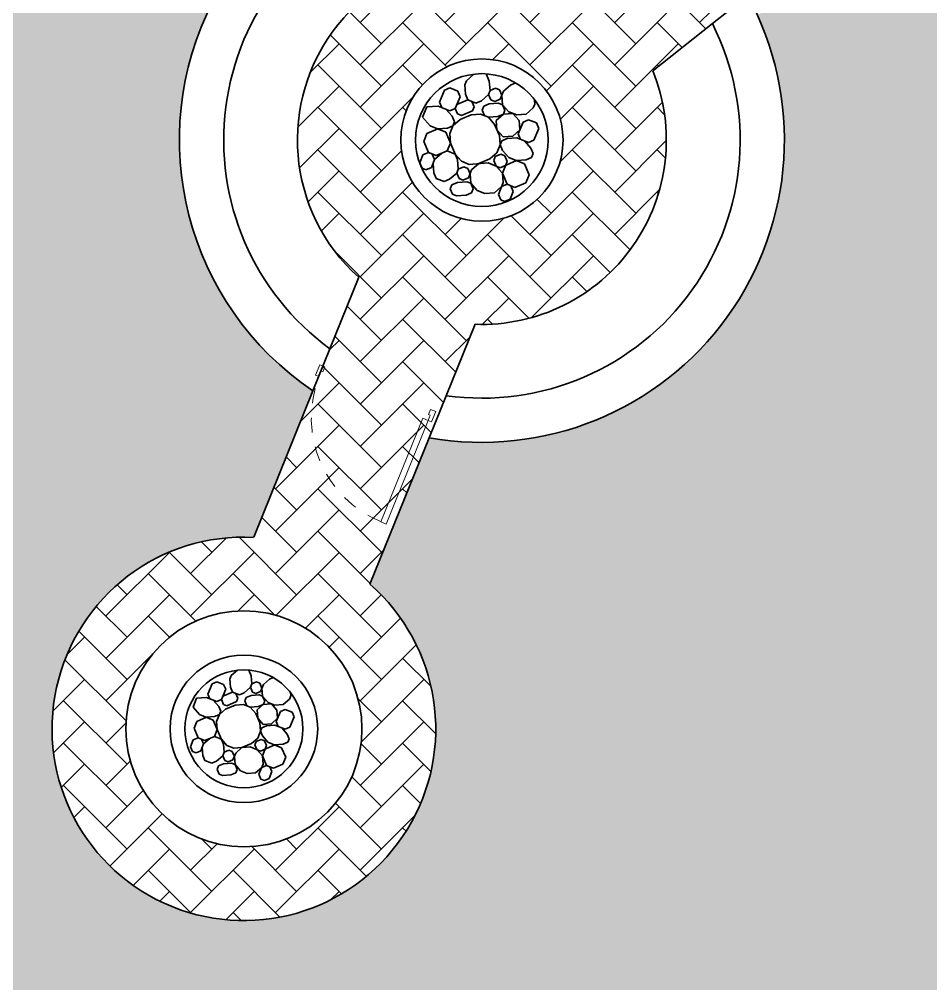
# Model space of a CAD drawing. Header units: millimetres. Extents: x 525387 to 527545, y 2235066 to 2235448.
# Drawn here: x 525529.11 to 525535.29, y 2235257.38 to 2235263.92 of the extents above; entities that cross this region are included whole.
import ezdxf

# ---------------------------------------------------------------- set-up
doc = ezdxf.new("R2010")
doc.units = ezdxf.units.MM
doc.linetypes.add('HIDDEN2', pattern=[4.7625, 3.175, -1.5875])
doc.layers.add('auxiliar', color=6, linetype='Continuous')
doc.layers.add('muebles', color=2, linetype='Continuous')
for name, color, linetype, lineweight in [('jardin', 72, 'Continuous', 5), ('muro', 5, 'Continuous', 35), ('puertas', 2, 'Continuous', 13)]:
    doc.layers.add(name, color=color, linetype=linetype, lineweight=lineweight)

# ---------------------------------------------------------------- blocks, each defined once
blk = doc.blocks.new('PUERTA INTERC')
at = {"layer": 'puertas', "color": 2}
for p, q in [((0.0398, 0), (-0.0398, 0)), ((-0.0398, 0), (0.0398, 0)), ((0.0398, -0.0399), (0.0398, 0)), ((-0.0398, -0.0279), (-0.8418, -0.0279)), ((-0.8418, -0.0279), (-0.8418, -0.0678)), ((-0.8418, -0.0678), (-0.0398, -0.0678)), ((-0.0398, 0), (-0.0398, -0.0279)), ((-0.0398, -0.0279), (0.0001, -0.0279)), ((-0.0398, -0.0678), (-0.0398, -0.0279)), ((0.0001, -0.0279), (0.0001, -0.0399)), ((0.0001, -0.0399), (0.0398, -0.0399)), ((0.0001, -0.8697), (-0.0398, -0.8697)), ((-0.0398, -0.8697), (-0.0398, -0.8977)), ((-0.0398, -0.8977), (0.0398, -0.8977)), ((-0.0398, -0.8977), (0.0398, -0.8977)), ((0.0398, -0.8578), (0.0001, -0.8578)), ((0.0001, -0.8578), (0.0001, -0.8697)), ((0.0398, -0.8977), (0.0398, -0.8578))]:
    blk.add_line(p, q, dxfattribs=at)
at = {"layer": 'puertas', "color": 6, "linetype": 'HIDDEN2', "ltscale": 0.03}
blk.add_arc((-0.0342, -0.0631), 0.8066, 180.33228, 269.60009, dxfattribs=at)
blk = doc.blocks.new('temazcal')
at = {"layer": 'muebles', "linetype": 'Continuous'}
h = blk.add_hatch(dxfattribs=at)
h.set_pattern_fill('AR-HBONE', color=30, scale=0.002, angle=-68)
h.set_pattern_definition([(337, (-2269768.5152, -349671.69123), (0.26644315153, 0.107650020913), [0.6096, -0.2032]), (67, (-2269768.32816, -349671.77063), (0.26644315153, 0.107650020913), [0.6096, -0.2032])])
h.paths.add_polyline_path([(-11.0555, 1.675), (-10.7476, 1.675), (-10.2255, 1.675, 0.544079), (-8.1805, 1.202), (-7.7333, 0.9473), (-7.5968, 0.8695), (-7.2503, 1.4778), (-7.3869, 1.5555), (-7.8341, 1.8102, 0.945051), (-10.2255, 2.525), (-10.7476, 2.525), (-11.0555, 2.525), (-12.1269, 2.525, 5.949568), (-12.1269, 1.675)])
h.paths.add_polyline_path([(-13.0558, 1.3583, -1), (-13.6551, 2.8417, -1)], flags=16)
h.paths.add_polyline_path([(-13.1682, 1.6364, -1), (-13.5428, 2.5636, -1)], flags=0)
h.paths.add_polyline_path([(-13.2056, 1.7291, -1), (-13.5053, 2.4709, -1)], flags=0)
h.paths.add_polyline_path([(-13.0532, 2.0899), (-13.1032, 2.0649), (-13.1282, 2.0149), (-13.1282, 1.9899), (-13.1532, 1.9399), (-13.2032, 1.9149), (-13.1532, 1.9149), (-13.1282, 1.8899), (-13.1282, 1.8399), (-13.1532, 1.8149), (-13.2282, 1.8149), (-13.2532, 1.8399), (-13.2532, 1.8649), (-13.2782, 1.8149), (-13.3032, 1.7899), (-13.3282, 1.7899), (-13.3532, 1.8149), (-13.3782, 1.8649), (-13.3782, 1.8149), (-13.4282, 1.7649), (-13.4782, 1.7649), (-13.5282, 1.8149), (-13.5282, 1.8399), (-13.5532, 1.8149), (-13.6032, 1.8149), (-13.6282, 1.8399), (-13.6282, 1.8649), (-13.6032, 1.8899), (-13.5532, 1.8899), (-13.6032, 1.9149), (-13.6282, 1.9649), (-13.6282, 2.0149), (-13.6032, 2.0649), (-13.6282, 2.0399), (-13.6532, 2.0399), (-13.6782, 2.0649), (-13.7032, 2.1149), (-13.7032, 2.1399), (-13.6782, 2.1649), (-13.6532, 2.1649), (-13.6282, 2.1399), (-13.6032, 2.0899), (-13.6032, 2.0649), (-13.5532, 2.0899), (-13.5782, 2.0899), (-13.6032, 2.1149), (-13.6032, 2.1399), (-13.5782, 2.1649), (-13.6282, 2.1899), (-13.6532, 2.2149), (-13.6532, 2.2649), (-13.6282, 2.2899), (-13.5782, 2.3149), (-13.6032, 2.3149), (-13.6282, 2.3399), (-13.6282, 2.3649), (-13.6032, 2.3899), (-13.5532, 2.3899), (-13.5282, 2.3649), (-13.4782, 2.4149), (-13.4282, 2.4149), (-13.3782, 2.3649), (-13.3782, 2.4149), (-13.3483, 2.4746), (-13.2831, 2.4746), (-13.2532, 2.4149), (-13.2532, 2.3899), (-13.2282, 2.4149), (-13.1532, 2.4149), (-13.1282, 2.3899), (-13.1282, 2.3399), (-13.1532, 2.3149), (-13.2032, 2.3149), (-13.1532, 2.2649), (-13.1532, 2.2149), (-13.1282, 2.1899), (-13.0782, 2.1649), (-13.0532, 2.1649), (-13.0282, 2.1399), (-13.0282, 2.1149)], flags=0)
h.paths.add_polyline_path([(-13.1032, 2.0649), (-13.1282, 2.0399), (-13.1532, 2.0399), (-13.2032, 2.0649), (-13.2532, 2.0399), (-13.2782, 2.0149), (-13.3282, 1.9899), (-13.3782, 1.9899), (-13.4282, 2.0149), (-13.4782, 2.0649), (-13.4532, 2.0149), (-13.4532, 1.9649), (-13.4282, 1.9899), (-13.4032, 1.9899), (-13.3782, 1.9649), (-13.3782, 1.9399), (-13.4032, 1.9149), (-13.4782, 1.9149), (-13.4532, 1.9649), (-13.4532, 2.0149), (-13.5032, 2.1149), (-13.5032, 2.1649), (-13.4782, 2.2149), (-13.4782, 2.2649), (-13.5032, 2.2899), (-13.5532, 2.3149), (-13.5282, 2.3399), (-13.5282, 2.3149), (-13.4782, 2.2649), (-13.4282, 2.2649), (-13.3782, 2.2899), (-13.3282, 2.2899), (-13.2782, 2.2649), (-13.2282, 2.2149), (-13.2032, 2.1649), (-13.2032, 2.1399), (-13.1782, 2.1649), (-13.1532, 2.1649), (-13.1282, 2.1399), (-13.1032, 2.0899)], flags=0)
h.paths.add_polyline_path([(-9.256, 2.61, -1), (-8.844, 1.59, -1)], flags=16)
h.paths.add_polyline_path([(-9.2186, 2.5172, -1), (-8.8814, 1.6828, -1)], flags=0)
h.paths.add_polyline_path([(-9.4652, 2.1171), (-9.4652, 2.1459), (-9.4364, 2.1746), (-9.4077, 2.1746), (-9.3789, 2.1459), (-9.3502, 2.0884), (-9.3502, 2.0596), (-9.2927, 2.0884), (-9.3214, 2.0884), (-9.3502, 2.1171), (-9.3502, 2.1459), (-9.3214, 2.1746), (-9.3789, 2.2034), (-9.4077, 2.2321), (-9.4077, 2.2896), (-9.3789, 2.3184), (-9.3214, 2.3471), (-9.3502, 2.3471), (-9.3789, 2.3759), (-9.3789, 2.4046), (-9.3502, 2.4334), (-9.2927, 2.4334), (-9.2639, 2.4046), (-9.2064, 2.4621), (-9.1489, 2.4621), (-9.0914, 2.4046), (-9.0914, 2.4621), (-9.0571, 2.5308), (-8.9821, 2.5308), (-8.9477, 2.4621), (-8.9477, 2.4334), (-8.9189, 2.4621), (-8.8327, 2.4621), (-8.8039, 2.4334), (-8.8039, 2.3759), (-8.8327, 2.3471), (-8.8902, 2.3471), (-8.8327, 2.2896), (-8.8327, 2.2321), (-8.8039, 2.2034), (-8.7464, 2.1746), (-8.7177, 2.1746), (-8.6889, 2.1459), (-8.6889, 2.1171), (-8.7177, 2.0884), (-8.7752, 2.0596), (-8.8039, 2.0021), (-8.8039, 1.9734), (-8.8327, 1.9159), (-8.8902, 1.8871), (-8.8327, 1.8871), (-8.8039, 1.8584), (-8.8039, 1.8009), (-8.8327, 1.7721), (-8.9189, 1.7721), (-8.9477, 1.8009), (-8.9477, 1.8296), (-8.9764, 1.7721), (-9.0052, 1.7434), (-9.0339, 1.7434), (-9.0627, 1.7721), (-9.0914, 1.8296), (-9.0914, 1.7721), (-9.1489, 1.7146), (-9.2064, 1.7146), (-9.2639, 1.7721), (-9.2639, 1.8009), (-9.2927, 1.7721), (-9.3502, 1.7721), (-9.3789, 1.8009), (-9.3789, 1.8296), (-9.3502, 1.8584), (-9.2927, 1.8584), (-9.3502, 1.8871), (-9.3789, 1.9446), (-9.3789, 2.0021), (-9.3502, 2.0596), (-9.3789, 2.0309), (-9.4077, 2.0309), (-9.4364, 2.0596)], flags=0)
h.paths.add_polyline_path([(-9.2064, 2.2321), (-9.2064, 2.2896), (-9.2352, 2.3184), (-9.2927, 2.3471), (-9.2639, 2.3759), (-9.2639, 2.3471), (-9.2064, 2.2896), (-9.1489, 2.2896), (-9.0914, 2.3184), (-9.0339, 2.3184), (-8.9764, 2.2896), (-8.9189, 2.2321), (-8.8902, 2.1746), (-8.8902, 2.1459), (-8.8614, 2.1746), (-8.8327, 2.1746), (-8.8039, 2.1459), (-8.7752, 2.0884), (-8.7752, 2.0596), (-8.8039, 2.0309), (-8.8327, 2.0309), (-8.8902, 2.0596), (-8.9477, 2.0309), (-8.9764, 2.0021), (-9.0339, 1.9734), (-9.0914, 1.9734), (-9.1489, 2.0021), (-9.2064, 2.0596), (-9.1777, 2.0021), (-9.1777, 1.9446), (-9.1489, 1.9734), (-9.1202, 1.9734), (-9.0914, 1.9446), (-9.0914, 1.9159), (-9.1202, 1.8871), (-9.2064, 1.8871), (-9.1777, 1.9446), (-9.1777, 2.0021), (-9.2352, 2.1171), (-9.2352, 2.1746)], flags=0)
at = {"layer": 'muro', "color": 3, "linetype": 'Continuous'}
for p, q in [((-11.0555, 2.525), (-12.1269, 2.525)), ((-10.7476, 2.525), (-10.2255, 2.525)), ((-11.0555, 1.675), (-12.1269, 1.675)), ((-10.7476, 1.675), (-10.2255, 1.675)), ((-8.1805, 1.202), (-7.7333, 0.9473))]:
    blk.add_line(p, q, dxfattribs=at)
at = {"layer": 'muro', "linetype": 'Continuous'}
for p, q in [((-10.7476, 2.525), (-11.0555, 2.525)), ((-10.7476, 1.675), (-11.0555, 1.675)), ((-7.7333, 0.9473), (-7.4472, 0.7843))]:
    blk.add_line(p, q, dxfattribs=at)
at = {"layer": 'muro', "color": 8, "linetype": 'Continuous'}
for p, q in [((-9.0914, 2.4621), (-9.0571, 2.5308)), ((-8.9821, 2.5308), (-9.0571, 2.5308)), ((-8.9477, 2.4621), (-8.9821, 2.5308)), ((-13.3782, 2.4149), (-13.3483, 2.4746)), ((-13.2831, 2.4746), (-13.3483, 2.4746)), ((-13.2532, 2.4149), (-13.2831, 2.4746)), ((-9.3789, 2.4046), (-9.3502, 2.4334)), ((-9.2927, 2.4334), (-9.3502, 2.4334)), ((-9.2639, 2.4046), (-9.2927, 2.4334)), ((-9.2639, 2.4046), (-9.2064, 2.4621)), ((-9.1489, 2.4621), (-9.2064, 2.4621)), ((-9.0914, 2.4046), (-9.1489, 2.4621)), ((-9.0914, 2.3471), (-9.0914, 2.4621)), ((-8.9477, 2.3759), (-8.9477, 2.4621)), ((-8.9477, 2.4334), (-8.9189, 2.4621)), ((-8.8327, 2.4621), (-8.9189, 2.4621)), ((-8.8039, 2.4334), (-8.8327, 2.4621)), ((-8.8039, 2.3759), (-8.8039, 2.4334)), ((-13.6282, 2.3649), (-13.6032, 2.3899)), ((-13.6282, 2.3399), (-13.6282, 2.3649)), ((-13.5532, 2.3899), (-13.6032, 2.3899)), ((-13.5282, 2.3649), (-13.5532, 2.3899)), ((-13.5282, 2.3649), (-13.4782, 2.4149)), ((-13.5282, 2.3149), (-13.5282, 2.3649)), ((-13.4282, 2.4149), (-13.4782, 2.4149)), ((-13.3782, 2.3649), (-13.4282, 2.4149)), ((-13.3782, 2.3149), (-13.3782, 2.4149)), ((-13.3532, 2.3149), (-13.3782, 2.3649)), ((-13.2782, 2.3149), (-13.2532, 2.3649)), ((-13.2532, 2.3399), (-13.2532, 2.4149)), ((-13.2532, 2.3899), (-13.2282, 2.4149)), ((-13.1532, 2.4149), (-13.2282, 2.4149)), ((-13.1282, 2.3899), (-13.1532, 2.4149)), ((-13.1282, 2.3399), (-13.1282, 2.3899)), ((-9.3789, 2.3759), (-9.3789, 2.4046)), ((-9.3502, 2.3471), (-9.3789, 2.3759)), ((-9.2927, 2.3471), (-9.2639, 2.3759)), ((-9.2639, 2.3471), (-9.2639, 2.4046)), ((-9.0627, 2.3471), (-9.0914, 2.4046)), ((-8.9764, 2.3471), (-8.9477, 2.4046)), ((-8.9189, 2.3471), (-8.9477, 2.3759)), ((-8.8327, 2.3471), (-8.8039, 2.3759)), ((-13.6532, 2.2649), (-13.6282, 2.2899)), ((-13.6032, 2.3149), (-13.6282, 2.3399)), ((-13.6282, 2.2899), (-13.5782, 2.3149)), ((-13.5532, 2.3149), (-13.6032, 2.3149)), ((-13.5532, 2.3149), (-13.5282, 2.3399)), ((-13.5032, 2.2899), (-13.5532, 2.3149)), ((-13.4782, 2.2649), (-13.5282, 2.3149)), ((-13.5032, 2.1899), (-13.3782, 2.3149)), ((-13.4282, 2.2649), (-13.3782, 2.2899)), ((-13.3032, 2.2899), (-13.3782, 2.2899)), ((-13.3282, 2.2899), (-13.3532, 2.3149)), ((-13.2782, 2.2649), (-13.3282, 2.2899)), ((-13.3032, 2.2899), (-13.2782, 2.3149)), ((-13.2282, 2.3149), (-13.2532, 2.3399)), ((-13.2532, 2.2899), (-13.2282, 2.3149)), ((-13.2532, 2.2649), (-13.2532, 2.2899)), ((-13.1532, 2.3149), (-13.2282, 2.3149)), ((-13.1532, 2.2649), (-13.2032, 2.3149)), ((-13.1532, 2.3149), (-13.1282, 2.3399)), ((-13.1532, 2.2649), (-13.1282, 2.2899)), ((-13.1282, 2.2899), (-13.0782, 2.3149)), ((-13.0532, 2.3149), (-13.0782, 2.3149)), ((-13.0032, 2.2899), (-13.0532, 2.3149)), ((-9.4077, 2.2896), (-9.3789, 2.3184)), ((-9.4077, 2.2321), (-9.4077, 2.2896)), ((-9.3789, 2.3184), (-9.3214, 2.3471)), ((-9.2927, 2.3471), (-9.3502, 2.3471)), ((-9.2352, 2.3184), (-9.2927, 2.3471)), ((-9.2064, 2.2896), (-9.2639, 2.3471)), ((-9.2352, 2.2034), (-9.0914, 2.3471)), ((-9.1489, 2.2896), (-9.2064, 2.2896)), ((-9.2064, 2.2321), (-9.2064, 2.2896)), ((-9.1489, 2.2896), (-9.0914, 2.3184)), ((-9.0052, 2.3184), (-9.0914, 2.3184)), ((-9.0339, 2.3184), (-9.0627, 2.3471)), ((-8.9764, 2.2896), (-9.0339, 2.3184)), ((-9.0052, 2.3184), (-8.9764, 2.3471)), ((-8.9189, 2.2321), (-8.9764, 2.2896)), ((-8.9477, 2.3184), (-8.9189, 2.3471)), ((-8.9477, 2.2896), (-8.9477, 2.3184)), ((-8.8902, 2.2321), (-8.9477, 2.2896)), ((-8.8327, 2.3471), (-8.9189, 2.3471)), ((-8.8327, 2.2896), (-8.8902, 2.3471)), ((-8.8327, 2.2896), (-8.8039, 2.3184)), ((-8.8327, 2.2321), (-8.8327, 2.2896)), ((-8.8039, 2.3184), (-8.7464, 2.3471)), ((-8.7177, 2.3471), (-8.7464, 2.3471)), ((-8.6602, 2.3184), (-8.7177, 2.3471)), ((-13.6532, 2.2149), (-13.6532, 2.2649)), ((-13.4282, 2.2649), (-13.4782, 2.2649)), ((-13.4782, 2.2149), (-13.4782, 2.2649)), ((-13.2282, 2.2149), (-13.2782, 2.2649)), ((-13.2032, 2.2149), (-13.2532, 2.2649)), ((-13.1782, 2.2149), (-13.1532, 2.2399)), ((-13.1532, 2.2149), (-13.1532, 2.2649)), ((-9.3789, 2.2034), (-9.4077, 2.2321)), ((-9.2352, 2.1746), (-9.2064, 2.2321)), ((-8.9189, 2.2321), (-8.8902, 2.1746)), ((-8.8614, 2.2321), (-8.8902, 2.2321)), ((-8.8614, 2.2321), (-8.8327, 2.2609)), ((-8.8039, 2.2034), (-8.8327, 2.2321)), ((-8.6602, 2.2034), (-8.6262, 2.2373)), ((-13.7032, 2.1399), (-13.6782, 2.1649)), ((-13.6532, 2.1649), (-13.6782, 2.1649)), ((-13.6282, 2.1899), (-13.6532, 2.2149)), ((-13.6282, 2.1399), (-13.6532, 2.1649)), ((-13.5782, 2.1649), (-13.6282, 2.1899)), ((-13.6032, 2.1399), (-13.5782, 2.1649)), ((-13.5532, 2.1649), (-13.5782, 2.1649)), ((-13.5532, 2.1649), (-13.5032, 2.1899)), ((-13.5282, 2.1399), (-13.5532, 2.1649)), ((-13.5032, 2.1649), (-13.4782, 2.2149)), ((-13.5032, 2.1149), (-13.5032, 2.1649)), ((-13.2282, 2.2149), (-13.2032, 2.1649)), ((-13.1782, 2.2149), (-13.2032, 2.2149)), ((-13.2032, 2.1149), (-13.2032, 2.1649)), ((-13.2032, 2.1399), (-13.1782, 2.1649)), ((-13.1532, 2.1649), (-13.1782, 2.1649)), ((-13.1282, 2.1899), (-13.1532, 2.2149)), ((-13.1282, 2.1399), (-13.1532, 2.1649)), ((-13.0782, 2.1649), (-13.1282, 2.1899)), ((-13.1032, 2.1399), (-13.0782, 2.1649)), ((-13.0532, 2.1649), (-13.0782, 2.1649)), ((-13.0532, 2.1649), (-13.0032, 2.1899)), ((-13.0282, 2.1399), (-13.0532, 2.1649)), ((-13.0032, 2.1899), (-12.9737, 2.2194)), ((-9.4652, 2.1459), (-9.4364, 2.1746)), ((-9.4077, 2.1746), (-9.4364, 2.1746)), ((-9.3789, 2.1459), (-9.4077, 2.1746)), ((-9.3214, 2.1746), (-9.3789, 2.2034)), ((-9.3502, 2.1459), (-9.3214, 2.1746)), ((-9.2927, 2.1746), (-9.3214, 2.1746)), ((-9.2927, 2.1746), (-9.2352, 2.2034)), ((-9.2639, 2.1459), (-9.2927, 2.1746)), ((-9.2352, 2.1171), (-9.2352, 2.1746)), ((-8.8902, 2.1171), (-8.8902, 2.1746)), ((-8.8902, 2.1459), (-8.8614, 2.1746)), ((-8.8327, 2.1746), (-8.8614, 2.1746)), ((-8.8039, 2.1459), (-8.8327, 2.1746)), ((-8.7464, 2.1746), (-8.8039, 2.2034)), ((-8.7752, 2.1459), (-8.7464, 2.1746)), ((-8.7177, 2.1746), (-8.7464, 2.1746)), ((-8.7177, 2.1746), (-8.6602, 2.2034)), ((-8.6889, 2.1459), (-8.7177, 2.1746)), ((-13.7032, 2.1149), (-13.7032, 2.1399)), ((-13.6782, 2.0649), (-13.7032, 2.1149)), ((-13.6032, 2.0899), (-13.6282, 2.1399)), ((-13.6032, 2.1149), (-13.6032, 2.1399)), ((-13.5782, 2.0899), (-13.6032, 2.1149)), ((-13.5532, 2.0899), (-13.5282, 2.1149)), ((-13.5282, 2.1149), (-13.5282, 2.1399)), ((-13.4532, 2.0149), (-13.5032, 2.1149)), ((-13.2282, 2.0649), (-13.2032, 2.1149)), ((-13.1782, 2.0649), (-13.2032, 2.1149)), ((-13.1032, 2.0899), (-13.1282, 2.1399)), ((-13.1032, 2.1149), (-13.1032, 2.1399)), ((-13.0782, 2.0899), (-13.1032, 2.1149)), ((-13.0532, 2.0899), (-13.0282, 2.1149)), ((-13.0282, 2.1149), (-13.0282, 2.1399)), ((-9.4652, 2.1171), (-9.4652, 2.1459)), ((-9.4364, 2.0596), (-9.4652, 2.1171)), ((-9.3502, 2.0884), (-9.3789, 2.1459)), ((-9.3502, 2.1171), (-9.3502, 2.1459)), ((-9.3214, 2.0884), (-9.3502, 2.1171)), ((-9.2927, 2.0884), (-9.2639, 2.1171)), ((-9.2639, 2.1171), (-9.2639, 2.1459)), ((-9.1777, 2.0021), (-9.2352, 2.1171)), ((-8.9189, 2.0596), (-8.8902, 2.1171)), ((-8.8614, 2.0596), (-8.8902, 2.1171)), ((-8.7752, 2.0884), (-8.8039, 2.1459)), ((-8.7752, 2.1171), (-8.7752, 2.1459)), ((-8.7464, 2.0884), (-8.7752, 2.1171)), ((-8.7177, 2.0884), (-8.6889, 2.1171)), ((-8.6889, 2.1171), (-8.6889, 2.1459)), ((-13.6532, 2.0399), (-13.6782, 2.0649)), ((-13.6282, 2.0399), (-13.6532, 2.0399)), ((-13.6282, 2.0399), (-13.6032, 2.0649)), ((-13.6282, 2.0149), (-13.6032, 2.0649)), ((-13.6032, 2.0649), (-13.6032, 2.0899)), ((-13.6032, 2.0649), (-13.5532, 2.0899)), ((-13.5282, 2.0899), (-13.5782, 2.0899)), ((-13.4782, 2.0649), (-13.5282, 2.0899)), ((-13.4282, 2.0149), (-13.4782, 2.0649)), ((-13.2782, 2.0149), (-13.2282, 2.0649)), ((-13.2782, 1.9899), (-13.2532, 2.0399)), ((-13.2532, 2.0399), (-13.2032, 2.0649)), ((-13.2532, 2.0399), (-13.2032, 2.0649)), ((-13.1532, 2.0399), (-13.2032, 2.0649)), ((-13.1532, 2.0399), (-13.1782, 2.0649)), ((-13.1282, 2.0399), (-13.1532, 2.0399)), ((-13.1282, 1.9899), (-13.1532, 2.0399)), ((-13.1282, 2.0399), (-13.1032, 2.0649)), ((-13.1282, 2.0149), (-13.1032, 2.0649)), ((-13.1032, 2.0649), (-13.1032, 2.0899)), ((-13.1032, 2.0649), (-13.0532, 2.0899)), ((-13.0282, 2.0899), (-13.0782, 2.0899)), ((-12.9782, 2.0649), (-13.0282, 2.0899)), ((-12.9592, 2.0458), (-12.9782, 2.0649)), ((-9.4077, 2.0309), (-9.4364, 2.0596)), ((-9.3789, 2.0309), (-9.4077, 2.0309)), ((-9.3789, 2.0309), (-9.3502, 2.0596)), ((-9.3789, 2.0021), (-9.3502, 2.0596)), ((-9.3502, 2.0596), (-9.3502, 2.0884)), ((-9.3502, 2.0596), (-9.2927, 2.0884)), ((-9.2639, 2.0884), (-9.3214, 2.0884)), ((-9.2064, 2.0596), (-9.2639, 2.0884)), ((-9.1489, 2.0021), (-9.2064, 2.0596)), ((-8.9764, 2.0021), (-8.9189, 2.0596)), ((-8.9764, 1.9734), (-8.9477, 2.0309)), ((-8.9477, 2.0309), (-8.8902, 2.0596)), ((-8.9477, 2.0309), (-8.8902, 2.0596)), ((-8.8327, 2.0309), (-8.8902, 2.0596)), ((-8.8327, 2.0309), (-8.8614, 2.0596)), ((-8.8039, 2.0309), (-8.8327, 2.0309)), ((-8.8039, 1.9734), (-8.8327, 2.0309)), ((-8.8039, 2.0309), (-8.7752, 2.0596)), ((-8.8039, 2.0021), (-8.7752, 2.0596)), ((-8.7752, 2.0596), (-8.7752, 2.0884)), ((-8.7752, 2.0596), (-8.7177, 2.0884)), ((-8.6889, 2.0884), (-8.7464, 2.0884)), ((-8.6314, 2.0596), (-8.6889, 2.0884)), ((-8.6095, 2.0377), (-8.6314, 2.0596)), ((-13.6282, 1.9649), (-13.6282, 2.0149)), ((-13.6032, 1.9149), (-13.6282, 1.9649)), ((-13.4782, 1.9149), (-13.4532, 1.9649)), ((-13.4532, 1.9399), (-13.4532, 2.0149)), ((-13.4532, 1.9649), (-13.4282, 1.9899)), ((-13.3782, 1.9899), (-13.4282, 2.0149)), ((-13.4032, 1.9899), (-13.4282, 1.9899)), ((-13.3782, 1.9649), (-13.4032, 1.9899)), ((-13.3032, 1.9899), (-13.3782, 1.9899)), ((-13.3782, 1.9399), (-13.3782, 1.9649)), ((-13.3782, 1.9149), (-13.3532, 1.9649)), ((-13.3532, 1.9649), (-13.3282, 1.9899)), ((-13.3282, 1.9899), (-13.2782, 2.0149)), ((-13.2782, 1.9649), (-13.3032, 1.9899)), ((-13.2532, 1.9399), (-13.2782, 1.9899)), ((-13.2532, 1.9149), (-13.2782, 1.9649)), ((-13.1532, 1.9399), (-13.1282, 1.9899)), ((-13.1282, 1.9649), (-13.1282, 2.0149)), ((-13.1032, 1.9149), (-13.1282, 1.9649)), ((-9.3789, 1.9446), (-9.3789, 2.0021)), ((-9.1777, 1.9159), (-9.1777, 2.0021)), ((-9.1777, 1.9446), (-9.1489, 1.9734)), ((-9.0914, 1.9734), (-9.1489, 2.0021)), ((-9.1202, 1.9734), (-9.1489, 1.9734)), ((-9.0914, 1.9446), (-9.1202, 1.9734)), ((-9.0052, 1.9734), (-9.0914, 1.9734)), ((-9.0627, 1.9446), (-9.0339, 1.9734)), ((-9.0339, 1.9734), (-8.9764, 2.0021)), ((-8.9764, 1.9446), (-9.0052, 1.9734)), ((-8.9477, 1.9159), (-8.9764, 1.9734)), ((-8.8327, 1.9159), (-8.8039, 1.9734)), ((-8.8039, 1.9446), (-8.8039, 2.0021)), ((-13.5532, 1.8899), (-13.6032, 1.9149)), ((-13.5282, 1.8649), (-13.4782, 1.9149)), ((-13.5282, 1.8899), (-13.4782, 1.9149)), ((-13.4032, 1.9149), (-13.4782, 1.9149)), ((-13.3782, 1.8649), (-13.4532, 1.9399)), ((-13.4032, 1.9149), (-13.3782, 1.9399)), ((-13.3782, 1.8149), (-13.3782, 1.9149)), ((-13.2032, 1.9149), (-13.2532, 1.9399)), ((-13.2532, 1.8399), (-13.2532, 1.9149)), ((-13.2532, 1.8899), (-13.2282, 1.9149)), ((-13.1532, 1.9149), (-13.2282, 1.9149)), ((-13.2032, 1.9149), (-13.1532, 1.9399)), ((-13.1282, 1.8899), (-13.1532, 1.9149)), ((-13.0532, 1.8899), (-13.1032, 1.9149)), ((-13.0282, 1.8899), (-13.0095, 1.8992)), ((-9.3502, 1.8871), (-9.3789, 1.9446)), ((-9.2064, 1.8871), (-9.1777, 1.9446)), ((-9.0914, 1.8296), (-9.1777, 1.9159)), ((-9.1202, 1.8871), (-9.0914, 1.9159)), ((-9.0914, 1.9159), (-9.0914, 1.9446)), ((-9.0914, 1.8871), (-9.0627, 1.9446)), ((-8.9477, 1.8871), (-8.9764, 1.9446)), ((-8.8902, 1.8871), (-8.9477, 1.9159)), ((-8.8902, 1.8871), (-8.8327, 1.9159)), ((-8.7752, 1.8871), (-8.8039, 1.9446)), ((-13.6282, 1.8649), (-13.6032, 1.8899)), ((-13.6282, 1.8399), (-13.6282, 1.8649)), ((-13.6032, 1.8149), (-13.6282, 1.8399)), ((-13.5282, 1.8899), (-13.6032, 1.8899)), ((-13.5282, 1.8649), (-13.5532, 1.8899)), ((-13.5532, 1.8149), (-13.5282, 1.8399)), ((-13.5282, 1.8149), (-13.5282, 1.8649)), ((-13.3532, 1.8149), (-13.3782, 1.8649)), ((-13.2782, 1.8149), (-13.2532, 1.8649)), ((-13.2282, 1.8149), (-13.2532, 1.8399)), ((-13.1532, 1.8149), (-13.1282, 1.8399)), ((-13.1282, 1.8399), (-13.1282, 1.8899)), ((-13.0282, 1.8899), (-13.0532, 1.8899)), ((-9.3789, 1.8296), (-9.3502, 1.8584)), ((-9.2927, 1.8584), (-9.3502, 1.8871)), ((-9.2639, 1.8584), (-9.3502, 1.8584)), ((-9.2639, 1.8296), (-9.2927, 1.8584)), ((-9.2639, 1.8296), (-9.2064, 1.8871)), ((-9.2639, 1.8584), (-9.2064, 1.8871)), ((-9.1202, 1.8871), (-9.2064, 1.8871)), ((-9.0914, 1.7721), (-9.0914, 1.8871)), ((-8.9477, 1.8009), (-8.9477, 1.8871)), ((-8.9477, 1.8584), (-8.9189, 1.8871)), ((-8.8327, 1.8871), (-8.9189, 1.8871)), ((-8.8039, 1.8584), (-8.8327, 1.8871)), ((-8.8039, 1.8009), (-8.8039, 1.8584)), ((-8.7177, 1.8584), (-8.7752, 1.8871)), ((-8.6889, 1.8584), (-8.7177, 1.8584)), ((-8.6889, 1.8584), (-8.6674, 1.8691)), ((-13.5532, 1.8149), (-13.6032, 1.8149)), ((-13.4782, 1.7649), (-13.5282, 1.8149)), ((-13.4282, 1.7649), (-13.3782, 1.8149)), ((-13.3282, 1.7899), (-13.3532, 1.8149)), ((-13.3032, 1.7899), (-13.3282, 1.7899)), ((-13.3032, 1.7899), (-13.2782, 1.8149)), ((-13.1532, 1.8149), (-13.2282, 1.8149)), ((-9.3789, 1.8009), (-9.3789, 1.8296)), ((-9.3502, 1.7721), (-9.3789, 1.8009)), ((-9.2927, 1.7721), (-9.3502, 1.7721)), ((-9.2927, 1.7721), (-9.2639, 1.8009)), ((-9.2639, 1.7721), (-9.2639, 1.8296)), ((-9.2064, 1.7146), (-9.2639, 1.7721)), ((-9.1489, 1.7146), (-9.0914, 1.7721)), ((-9.0627, 1.7721), (-9.0914, 1.8296)), ((-9.0339, 1.7434), (-9.0627, 1.7721)), ((-9.0052, 1.7434), (-8.9764, 1.7721)), ((-8.9764, 1.7721), (-8.9477, 1.8296)), ((-8.9189, 1.7721), (-8.9477, 1.8009)), ((-8.8327, 1.7721), (-8.9189, 1.7721)), ((-8.8327, 1.7721), (-8.8039, 1.8009)), ((-13.4282, 1.7649), (-13.4782, 1.7649)), ((-9.1489, 1.7146), (-9.2064, 1.7146)), ((-9.0052, 1.7434), (-9.0339, 1.7434))]:
    blk.add_line(p, q, dxfattribs=at)
at = {"layer": 'muro', "color": 3, "linetype": 'Continuous'}
for centre, radius in [((-13.3555, 2.1), 0.8), ((-9.05, 2.1), 0.55), ((-13.3555, 2.1), 0.5), ((-13.3555, 2.1), 0.4), ((-9.05, 2.1), 0.45)]:
    blk.add_circle(centre, radius, dxfattribs=at)
at = {"layer": 'muro', "linetype": 'Continuous'}
for radius, start, end in [(2.05, 1.3976, 168.03483), (1.75, 341.87271, 165.94477), (2.05, 191.96517, 320.50538), (1.75, 194.05523, 318.79879)]:
    blk.add_arc((-9.05, 2.1), radius, start, end, dxfattribs=at)
at = {"layer": 'muro', "color": 3, "linetype": 'Continuous'}
for centre, radius, start, end in [((-13.3555, 2.1), 1.3, 19.08212, 340.91788), ((-9.05, 2.1), 1.25, 346.59595, 160.12313), ((-9.05, 2.1), 1.25, 199.87687, 314.07554)]:
    blk.add_arc(centre, radius, start, end, dxfattribs=at)
at = {"layer": 'puertas', "xscale": -0.9447525422576967, "yscale": 0.9447525422576966, "zscale": 0.9447525422576966, "rotation": 180}
blk.add_blockref('PUERTA INTERC', (-10.9117, 1.7001), dxfattribs=at)

msp = doc.modelspace()

# ---------------------------------------------------------------- hatches: boundary and pattern name
at = {"layer": 'auxiliar'}
h = msp.add_hatch(color=8, dxfattribs=at)
h.dxf.hatch_style = 1
h.set_gradient(color1=(0, 127, 255), color2=(0, 255, 255), name='INVCURVED')
edge = h.paths.add_edge_path()
edge.add_line((525546.4667, 2235266.5491), (525546.6187, 2235266.9669))
edge.add_line((525546.6187, 2235266.9669), (525545.9832, 2235267.215))
edge.add_line((525545.9832, 2235267.215), (525544.7551, 2235267.6943))
edge.add_line((525544.7551, 2235267.6943), (525544.3459, 2235266.5696))
edge.add_arc((525538.8623, 2235264.3478), 5.9166, -48.95886, 22.05613, ccw=False)
edge.add_arc((525533.8275, 2235265.5093), 10.5447, 266.73538, 327.7677, ccw=False)
edge.add_line((525533.227, 2235254.9818), (525523.6408, 2235256.9218))
edge.add_line((525523.6408, 2235256.9218), (525523.5269, 2235254.925))
edge.add_line((525523.5269, 2235254.925), (525533.1131, 2235252.985))
edge.add_arc((525533.8275, 2235265.5093), 12.5447, 266.73538, 326.46698)
edge.add_arc((525538.8623, 2235264.3478), 7.9166, 313.2271, 376.14433)
at = {"layer": 'jardin'}
h = msp.add_hatch(dxfattribs=at)
h.set_pattern_fill('GRASS', color=72, scale=0.025)
h.set_pattern_definition([(90, (194.1935, -22.17156), (-0.449012806, 0.449012806), [0.1190625, -0.778963112]), (45, (194.1935, -22.17156), (-0.44901280605, 0.44901280605), [0.1190625, -0.5159375]), (135, (194.1935, -22.17156), (-0.44901280605, -0.44901280605), [0.1190625, -0.5159375])])
edge = h.paths.add_edge_path()
edge.add_line((525532.9686, 2235265.0188), (525533.3434, 2235265.9465))
edge.add_line((525533.3434, 2235265.9465), (525531.9063, 2235266.5272))
edge.add_line((525531.9063, 2235266.5272), (525534.1539, 2235272.0903))
edge.add_line((525534.1539, 2235272.0903), (525536.1937, 2235271.2661))
edge.add_line((525536.1937, 2235271.2661), (525536.5629, 2235272.1799))
edge.add_line((525536.5629, 2235272.1799), (525545.1663, 2235268.822))
edge.add_line((525545.1663, 2235268.822), (525547.3497, 2235274.8233))
edge.add_line((525547.3497, 2235274.8233), (525544.7314, 2235273.0153))
edge.add_line((525544.7314, 2235273.0153), (525543.2782, 2235272.6391))
edge.add_line((525543.2782, 2235272.6391), (525541.1485, 2235273.0905))
edge.add_line((525541.1485, 2235273.0905), (525539.9398, 2235273.7431))
edge.add_line((525539.9398, 2235273.7431), (525538.2111, 2235276))
edge.add_line((525538.2111, 2235276), (525537.3736, 2235277.5556))
edge.add_line((525537.3736, 2235277.5556), (525537.8291, 2235279.0423))
edge.add_line((525537.8291, 2235279.0423), (525538.5619, 2235280.9552))
edge.add_line((525538.5619, 2235280.9552), (525539.6832, 2235281.7585))
edge.add_line((525539.6832, 2235281.7585), (525542.158, 2235281.5278))
edge.add_line((525542.158, 2235281.5278), (525543.0626, 2235281.3979))
edge.add_line((525543.0626, 2235281.3979), (525544.2376, 2235281.5449))
edge.add_line((525544.2376, 2235281.5449), (525545.2389, 2235280.9379))
edge.add_line((525545.2389, 2235280.9379), (525545.3998, 2235280.5901))
edge.add_line((525545.3998, 2235280.5901), (525546.3509, 2235280.368))
edge.add_line((525546.3509, 2235280.368), (525547.6005, 2235279.7174))
edge.add_line((525547.6005, 2235279.7174), (525548.504, 2235277.9958))
edge.add_line((525548.504, 2235277.9958), (525549.4495, 2235280.5945))
edge.add_line((525549.4495, 2235280.5945), (525547.0342, 2235282.2236))
edge.add_arc((525553.4011, 2235290.1096), 10.1354, 170.28447, 231.08366, ccw=False)
edge.add_line((525543.411, 2235291.82), (525550.0209, 2235308.2455))
edge.add_arc((525555.83, 2235305.7559), 6.3201, 80.38193, 156.80092, ccw=False)
edge.add_line((525556.8859, 2235311.9872), (525568.066, 2235310.3094))
edge.add_line((525568.066, 2235310.3094), (525571.1006, 2235308.4459))
edge.add_line((525571.1006, 2235308.4459), (525574.6095, 2235309.2833))
edge.add_line((525574.6095, 2235309.2833), (525591.9766, 2235306.2801))
edge.add_line((525591.9766, 2235306.2801), (525597.5765, 2235303.8438))
edge.add_line((525597.5765, 2235303.8438), (525606.9182, 2235297.0372))
edge.add_line((525606.9182, 2235297.0372), (525607.4803, 2235296.5128))
edge.add_line((525607.4803, 2235296.5128), (525607.7314, 2235296.885))
edge.add_line((525607.7314, 2235296.885), (525605.0168, 2235299.3314))
edge.add_line((525605.0168, 2235299.3314), (525606.1572, 2235308.3159))
edge.add_line((525606.1572, 2235308.3159), (525587.9557, 2235310.6261))
edge.add_line((525587.9557, 2235310.6261), (525576.3833, 2235312.0949))
edge.add_line((525576.3833, 2235312.0949), (525549.9333, 2235316.0641))
edge.add_line((525549.9333, 2235316.0641), (525525.9452, 2235256.4529))
edge.add_line((525525.9452, 2235256.4529), (525533.227, 2235254.9793))
edge.add_arc((525533.8275, 2235265.5068), 10.5447, 266.73538, 327.7677)
edge.add_arc((525538.8623, 2235264.3453), 5.9166, 311.04114, 382.05613)
edge.add_line((525544.3459, 2235266.5671), (525544.7559, 2235267.694))
edge.add_line((525544.7559, 2235267.694), (525540.3056, 2235269.4309))
edge.add_line((525540.3056, 2235269.4309), (525538.1184, 2235264.0173))
edge.add_line((525538.1184, 2235264.0173), (525535.2209, 2235265.1879))
edge.add_line((525535.2209, 2235265.1879), (525534.8463, 2235264.2608))
edge.add_line((525534.8463, 2235264.2608), (525534.1129, 2235263.9494))
edge.add_arc((525532.2472, 2235263.0999), 2.05, -100.03483, 24.48239, ccw=False)
edge.add_line((525531.89, 2235261.0812), (525531.4886, 2235260.0878))
edge.add_arc((525530.6344, 2235259.1079), 1.3, -272.91788, 48.91788, ccw=False)
edge.add_line((525530.7005, 2235260.4062), (525531.1019, 2235261.3997))
edge.add_arc((525532.2472, 2235263.0999), 2.05, 69.3976, 236.03483, ccw=False)
h.paths.add_polyline_path([(525537.1375, 2235274.9369), (525536.482, 2235273.3143), (525534.9058, 2235273.9512), (525535.5613, 2235275.5737)], flags=16)

# ---------------------------------------------------------------- linework, layer by layer
at = {"layer": 'auxiliar', "color": 3}
msp.add_lwpolyline([(525628.4647, 2235245.2953), (525628.4538, 2235245.2841), (525625.3297, 2235245.3558), (525571.9342, 2235227.5636), (525558.3504, 2235226.8841), (525543.3167, 2235227.3708), (525533.1131, 2235252.985, 0.266694), (525544.2843, 2235258.5794, 0.281639), (525546.4667, 2235266.5491), (525552.5048, 2235283.1451), (525555.8778, 2235290.8551, 0.107392), (525557.0144, 2235298.2622), (525561.3305, 2235304.0607), (525574.6739, 2235307.2449), (525576.2759, 2235312.111), (525587.9557, 2235310.6286), (525636.4147, 2235304.4779), (525636.0267, 2235299.7256), (525643.9773, 2235299.423), (525645.8695, 2235288.7502), (525644.969, 2235262.3038), (525643.3858, 2235260.6723)], format="xyb", dxfattribs=at)
at = {"layer": 'muro', "color": 150}
for points in [[(525533.227, 2235254.9818, 0.272783), (525542.7471, 2235259.8853, 0.320175), (525544.3459, 2235266.5696), (525550.6471, 2235283.8886), (525554.0264, 2235291.6132, 0.118203), (525554.958, 2235298.8492), (525560.1598, 2235305.8375), (525574.6095, 2235309.2857), (525591.9766, 2235306.2826), (525597.5765, 2235303.8463), (525606.9182, 2235297.0397), (525607.4803, 2235296.5153)], [(525533.1131, 2235252.985, 0.266694), (525544.2843, 2235258.5794, 0.281639), (525546.4667, 2235266.5491), (525552.5048, 2235283.1451), (525555.8778, 2235290.8551, 0.107392), (525557.0144, 2235298.2622)]]:
    msp.add_lwpolyline(points, format="xyb", dxfattribs=at)

# ---------------------------------------------------------------- block references
at = {"layer": 'muro', "rotation": 67.99999999999997}
msp.add_blockref('temazcal', (525537.5845, 2235270.7042), dxfattribs=at)

doc.saveas('drawing.dxf')
